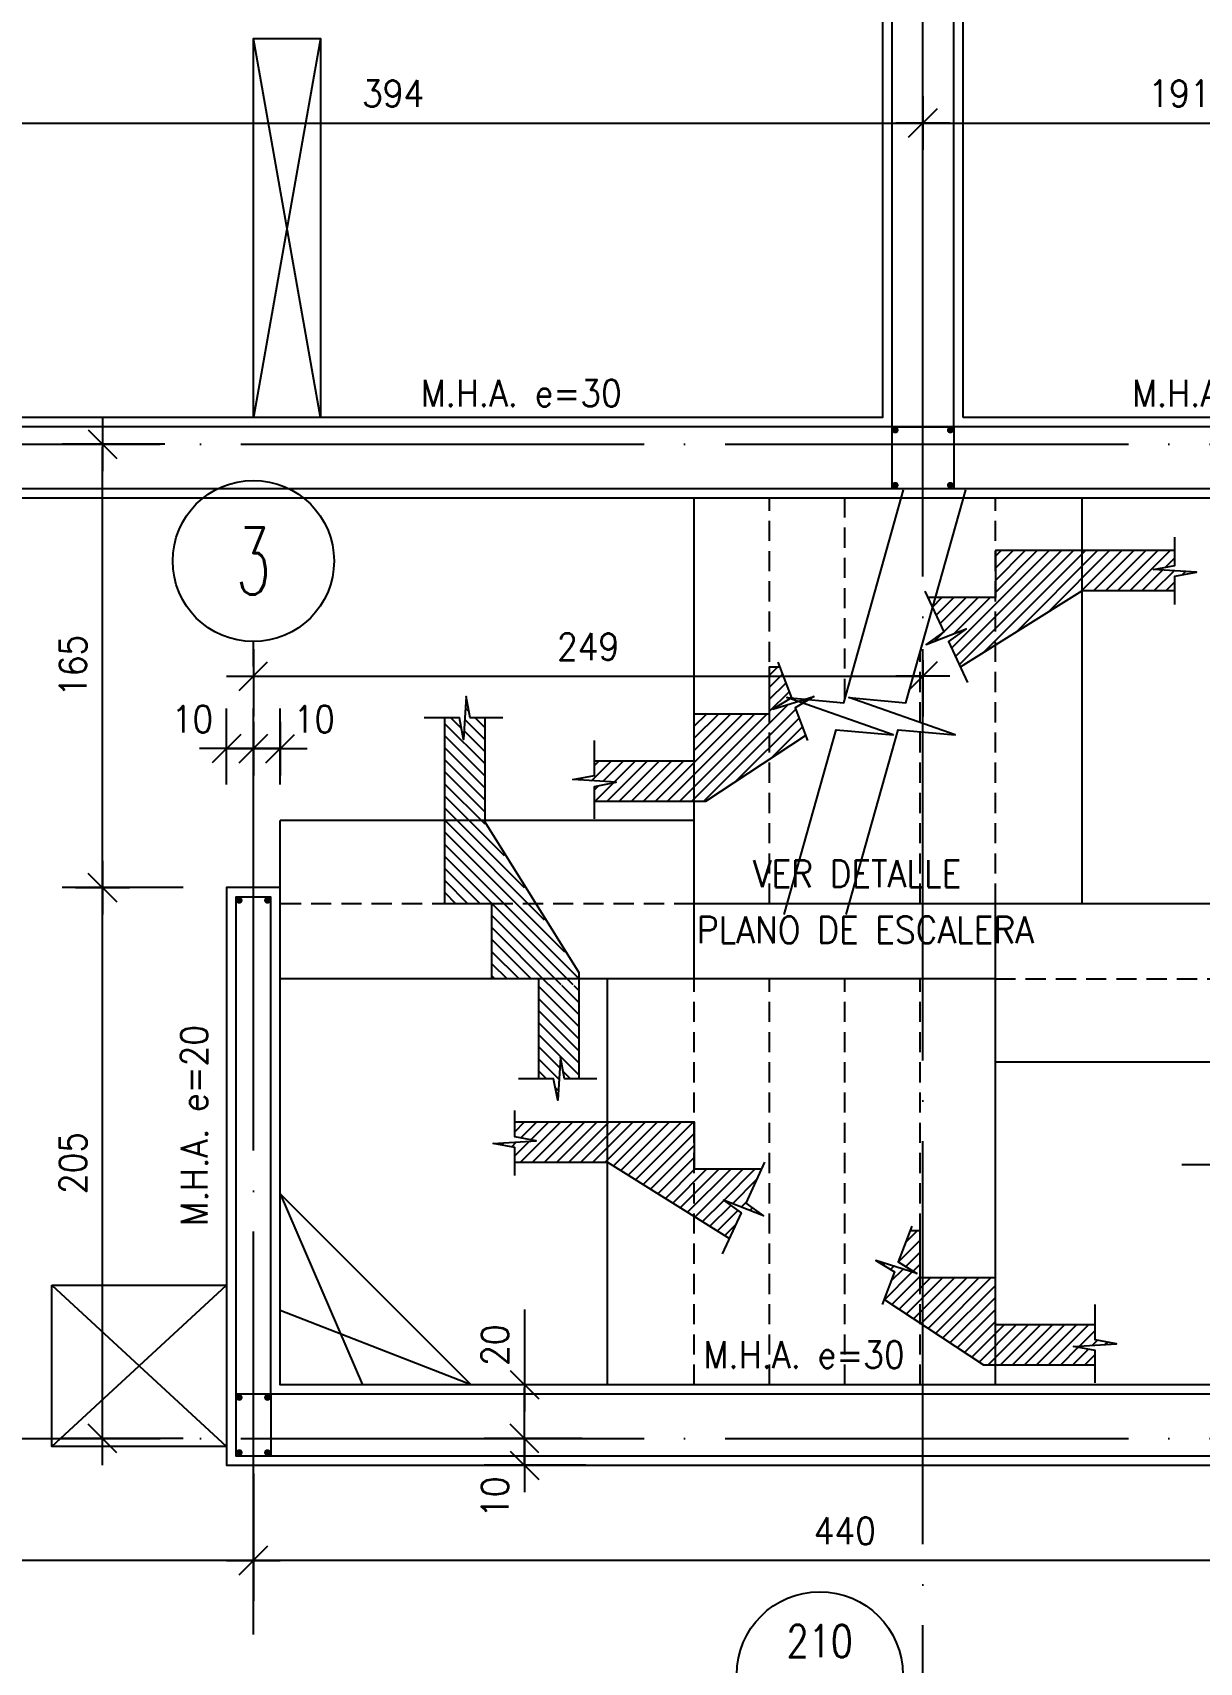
# Model space of a CAD drawing. Extents: x 2771 to 11885, y 4059 to 11529.
# Drawn here: x 4589 to 5023, y 5444 to 6051 of the extents above; entities that cross this region are included whole.
import ezdxf
from ezdxf.enums import TextEntityAlignment as Align

# ---------------------------------------------------------------- set-up
doc = ezdxf.new("R2010")
doc.units = 0
doc.header["$LTSCALE"] = 60
doc.header["$PDMODE"] = 1
doc.linetypes.add('EJES', pattern=[3, 2.5, -0.25, 0, -0.25])
doc.linetypes.add('HIDDEN2', pattern=[0.1875, 0.125, -0.0625])
doc.layers.get('0').update_dxf_attribs({"linetype": 'CONTINUOUS'})
doc.layers.get('DEFPOINTS').update_dxf_attribs({"linetype": 'CONTINUOUS'})
for name, color, linetype in [('CAJAP', 3, 'HIDDEN2'), ('COTAS', 3, 'CONTINUOUS'), ('CRUCES', 9, 'CONTINUOUS'), ('EJES', 1, 'EJES'), ('MALLA', 1, 'CONTINUOUS'), ('MUROS', 4, 'CONTINUOUS'), ('SECCION', 1, 'CONTINUOUS'), ('SHAFT', 1, 'CONTINUOUS'), ('TEXTOS', 2, 'CONTINUOUS'), ('VIGAS', 2, 'CONTINUOUS')]:
    doc.layers.add(name, color=color, linetype=linetype)
doc.layers.add('RLA-LOSAS', color=3, linetype='CONTINUOUS', lineweight=9)
doc.styles.add('COTAS', font='romans.shx', dxfattribs={"width": 0.9})
doc.styles.add('ROMANS', font='romans.shx', dxfattribs={"width": 0.9, "height": 10})
doc.dimstyles.new('50', dxfattribs={"dimtxt": 10, "dimasz": 1, "dimexe": 15, "dimexo": 0, "dimgap": 6, "dimtad": 1, "dimdec": 8, "dimdsep": 46, "dimtxsty": 'COTAS', "dimblk": '$COTA$', "dimcen": 0.09, "dimdle": 10, "dimclrd": 256, "dimclre": 256, "dimclrt": 2, "dimadec": 0, "dimazin": 0, "dimtfac": 1, "dimtdec": 8, "dimtmove": 0, "dimatfit": 2, "dimfxl": 35, "dimfxlon": 1, "dimtolj": 1, "dimarcsym": 0})

# ---------------------------------------------------------------- blocks, each defined once
blk = doc.blocks.new('$COTA$')
at = {"layer": 'COTAS'}
for p, q in [((0, -10), (0, 10)), ((10, 0), (-10, 0)), ((5.3, 5.3), (-5.3, -5.3))]:
    blk.add_line(p, q, dxfattribs=at)
blk = doc.blocks.new('*D42')
at = {"layer": 'COTAS', "lineweight": -2, "transparency": 16777216}
for p, q in [((4671.46, 5514.71), (4671.46, 5467.31)), ((5111.46, 5514.71), (5111.46, 5467.31)), ((5110.46, 5482.31), (4672.46, 5482.31))]:
    blk.add_line(p, q, dxfattribs=at)
at = {"layer": 'DEFPOINTS', "color": 0, "transparency": 16777216}
for p in [(4671.46, 5514.71), (5111.46, 5514.71), (4671.46, 5482.31)]:
    blk.add_point(p, dxfattribs=at)
at = {"layer": 'COTAS', "lineweight": -2, "transparency": 16777216, "rotation": 180}
blk.add_blockref('$COTA$', (4671.46, 5482.31), dxfattribs=at)
at = {"layer": 'COTAS', "lineweight": -2, "transparency": 16777216}
blk.add_blockref('$COTA$', (5111.46, 5482.31), dxfattribs=at)
at = {"layer": 'COTAS', "color": 2, "transparency": 16777216, "insert": (4891.46, 5493.31), "char_height": 10, "attachment_point": 5, "style": 'COTAS'}
blk.add_mtext('\\A1;440', dxfattribs=at)
blk = doc.blocks.new('*D58')
at = {"layer": 'COTAS', "lineweight": -2, "transparency": 16777216}
for p, q in [((4645.4, 5732.71), (4600.36, 5732.71)), ((4615.36, 5528.71), (4615.36, 5731.71)), ((4645.4, 5527.71), (4600.36, 5527.71))]:
    blk.add_line(p, q, dxfattribs=at)
at = {"layer": 'DEFPOINTS', "color": 0, "transparency": 16777216}
for p in [(4615.36, 5732.71), (4645.4, 5732.71), (4645.4, 5527.71)]:
    blk.add_point(p, dxfattribs=at)
at = {"layer": 'COTAS', "lineweight": -2, "transparency": 16777216}
for p, rotation in [((4615.36, 5732.71), 90), ((4615.36, 5527.71), 270)]:
    blk.add_blockref('$COTA$', p, dxfattribs=dict(at, rotation=rotation))
at = {"layer": 'COTAS', "color": 2, "transparency": 16777216, "insert": (4604.36, 5630.21), "char_height": 10, "attachment_point": 5, "rotation": 90, "style": 'COTAS'}
blk.add_mtext('\\A1;205', dxfattribs=at)
blk = doc.blocks.new('*D59')
at = {"layer": 'COTAS', "lineweight": -2, "transparency": 16777216}
for p, q in [((4526.46, 5982.23), (4526.46, 6032.23)), ((4920.46, 5982.23), (4920.46, 6032.23)), ((4527.46, 6017.23), (4919.46, 6017.23))]:
    blk.add_line(p, q, dxfattribs=at)
at = {"layer": 'DEFPOINTS', "color": 0, "transparency": 16777216}
for p in [(4920.46, 6017.23), (4526.46, 5974.4), (4920.46, 5972.4)]:
    blk.add_point(p, dxfattribs=at)
at = {"layer": 'COTAS', "lineweight": -2, "transparency": 16777216, "rotation": 180}
blk.add_blockref('$COTA$', (4526.46, 6017.23), dxfattribs=at)
at = {"layer": 'COTAS', "lineweight": -2, "transparency": 16777216}
blk.add_blockref('$COTA$', (4920.46, 6017.23), dxfattribs=at)
at = {"layer": 'COTAS', "color": 2, "transparency": 16777216, "insert": (4723.46, 6028.23), "char_height": 10, "attachment_point": 5, "style": 'COTAS'}
blk.add_mtext('\\A1;394', dxfattribs=at)
blk = doc.blocks.new('*D60')
at = {"layer": 'COTAS', "lineweight": -2, "transparency": 16777216}
for p, q in [((4920.46, 5982.23), (4920.46, 6032.23)), ((5111.46, 5982.23), (5111.46, 6032.23)), ((4921.46, 6017.23), (5110.46, 6017.23))]:
    blk.add_line(p, q, dxfattribs=at)
at = {"layer": 'DEFPOINTS', "color": 0, "transparency": 16777216}
for p in [(5111.46, 6017.23), (4920.46, 5972.4), (5111.46, 5972.53)]:
    blk.add_point(p, dxfattribs=at)
at = {"layer": 'COTAS', "lineweight": -2, "transparency": 16777216, "rotation": 180}
blk.add_blockref('$COTA$', (4920.46, 6017.23), dxfattribs=at)
at = {"layer": 'COTAS', "lineweight": -2, "transparency": 16777216}
blk.add_blockref('$COTA$', (5111.46, 6017.23), dxfattribs=at)
at = {"layer": 'COTAS', "color": 2, "transparency": 16777216, "insert": (5015.96, 6028.23), "char_height": 10, "attachment_point": 5, "style": 'COTAS'}
blk.add_mtext('\\A1;191', dxfattribs=at)
blk = doc.blocks.new('$EJE$')
at = {"color": 6}
blk.add_circle((0, 0), 30, dxfattribs=at)
at = {"color": 6, "style": 'COTAS', "width": 0.6}
blk.add_attdef('EJE', text='', height=25, dxfattribs=at).set_placement((0, 0), align=Align.MIDDLE)
blk = doc.blocks.new('*D150')
at = {"layer": 'COTAS', "lineweight": -2, "transparency": 16777216}
for p, q in [((4346.46, 5506.11), (4346.46, 5467.31)), ((4671.46, 5498.74), (4671.46, 5467.31)), ((4670.46, 5482.31), (4347.46, 5482.31))]:
    blk.add_line(p, q, dxfattribs=at)
at = {"layer": 'DEFPOINTS', "color": 0, "transparency": 16777216}
for p in [(4346.46, 5506.11), (4671.46, 5498.74), (4346.46, 5482.31)]:
    blk.add_point(p, dxfattribs=at)
at = {"layer": 'COTAS', "lineweight": -2, "transparency": 16777216, "rotation": 180}
blk.add_blockref('$COTA$', (4346.46, 5482.31), dxfattribs=at)
at = {"layer": 'COTAS', "lineweight": -2, "transparency": 16777216}
blk.add_blockref('$COTA$', (4671.46, 5482.31), dxfattribs=at)
at = {"layer": 'COTAS', "color": 2, "transparency": 16777216, "insert": (4508.96, 5493.31), "char_height": 10, "attachment_point": 5, "style": 'COTAS'}
blk.add_mtext('\\A1;325', dxfattribs=at)
blk = doc.blocks.new('*D160')
at = {"layer": 'COTAS', "lineweight": -2, "transparency": 16777216}
for p, q in [((4772.33, 5575.71), (4772.33, 5547.71)), ((4795.14, 5547.71), (4757.33, 5547.71)), ((4772.33, 5528.71), (4772.33, 5546.71)), ((4793.79, 5527.71), (4757.33, 5527.71))]:
    blk.add_line(p, q, dxfattribs=at)
at = {"layer": 'DEFPOINTS', "color": 0, "transparency": 16777216}
for p in [(4772.33, 5547.71), (4795.14, 5547.71), (4793.79, 5527.71)]:
    blk.add_point(p, dxfattribs=at)
at = {"layer": 'COTAS', "lineweight": -2, "transparency": 16777216}
for p, rotation in [((4772.33, 5547.71), 90), ((4772.33, 5527.71), 270)]:
    blk.add_blockref('$COTA$', p, dxfattribs=dict(at, rotation=rotation))
at = {"layer": 'COTAS', "color": 2, "transparency": 16777216, "insert": (4761.33, 5562.43), "char_height": 10, "attachment_point": 5, "rotation": 90, "style": 'COTAS'}
blk.add_mtext('\\A1;20', dxfattribs=at)
blk = doc.blocks.new('*D190')
at = {"layer": 'COTAS', "lineweight": -2, "transparency": 16777216}
for p, q in [((4793.79, 5527.71), (4757.33, 5527.71)), ((4772.33, 5528.71), (4772.33, 5529.71)), ((4772.33, 5527.71), (4772.33, 5517.71)), ((4795.14, 5517.71), (4757.33, 5517.71)), ((4772.33, 5516.71), (4772.33, 5515.71))]:
    blk.add_line(p, q, dxfattribs=at)
at = {"layer": 'DEFPOINTS', "color": 0, "transparency": 16777216}
for p in [(4793.79, 5527.71), (4772.33, 5517.71), (4795.14, 5517.71)]:
    blk.add_point(p, dxfattribs=at)
at = {"layer": 'COTAS', "lineweight": -2, "transparency": 16777216}
for p, rotation in [((4772.33, 5527.71), 270), ((4772.33, 5517.71), 90)]:
    blk.add_blockref('$COTA$', p, dxfattribs=dict(at, rotation=rotation))
at = {"layer": 'COTAS', "color": 2, "transparency": 16777216, "insert": (4761.33, 5505.83), "char_height": 10, "attachment_point": 5, "rotation": 90, "style": 'COTAS'}
blk.add_mtext('\\A1;10', dxfattribs=at)
blk = doc.blocks.new('*D191')
at = {"layer": 'COTAS', "lineweight": -2, "transparency": 16777216}
for p, q in [((4661.46, 5771.07), (4661.46, 5799.41)), ((4671.46, 5772.43), (4671.46, 5799.41)), ((4660.46, 5784.41), (4659.46, 5784.41)), ((4671.46, 5784.41), (4661.46, 5784.41)), ((4672.46, 5784.41), (4673.46, 5784.41))]:
    blk.add_line(p, q, dxfattribs=at)
at = {"layer": 'DEFPOINTS', "color": 0, "transparency": 16777216}
for p in [(4661.46, 5784.41), (4661.46, 5771.07), (4671.46, 5772.43)]:
    blk.add_point(p, dxfattribs=at)
at = {"layer": 'COTAS', "lineweight": -2, "transparency": 16777216}
blk.add_blockref('$COTA$', (4661.46, 5784.41), dxfattribs=at)
at = {"layer": 'COTAS', "lineweight": -2, "transparency": 16777216, "rotation": 180}
blk.add_blockref('$COTA$', (4671.46, 5784.41), dxfattribs=at)
at = {"layer": 'COTAS', "color": 2, "transparency": 16777216, "insert": (4648.82, 5795.41), "char_height": 10, "attachment_point": 5, "style": 'COTAS'}
blk.add_mtext('\\A1;10', dxfattribs=at)
blk = doc.blocks.new('*D201')
at = {"layer": 'COTAS', "lineweight": -2, "transparency": 16777216}
for p, q in [((4671.46, 5772.43), (4671.46, 5799.41)), ((4681.46, 5771.07), (4681.46, 5799.41)), ((4670.46, 5784.41), (4669.46, 5784.41)), ((4671.46, 5784.41), (4681.46, 5784.41)), ((4682.46, 5784.41), (4683.46, 5784.41))]:
    blk.add_line(p, q, dxfattribs=at)
at = {"layer": 'DEFPOINTS', "color": 0, "transparency": 16777216}
for p in [(4681.46, 5784.41), (4671.46, 5772.43), (4681.46, 5771.07)]:
    blk.add_point(p, dxfattribs=at)
at = {"layer": 'COTAS', "lineweight": -2, "transparency": 16777216}
blk.add_blockref('$COTA$', (4671.46, 5784.41), dxfattribs=at)
at = {"layer": 'COTAS', "lineweight": -2, "transparency": 16777216, "rotation": 180}
blk.add_blockref('$COTA$', (4681.46, 5784.41), dxfattribs=at)
at = {"layer": 'COTAS', "color": 2, "transparency": 16777216, "insert": (4694.1, 5795.41), "char_height": 10, "attachment_point": 5, "style": 'COTAS'}
blk.add_mtext('\\A1;10', dxfattribs=at)
blk = doc.blocks.new('*D203')
at = {"layer": 'COTAS', "lineweight": -2, "transparency": 16777216}
for p, q in [((4671.46, 5817.39), (4671.46, 5796.4)), ((4920.46, 5817.39), (4920.46, 5796.4)), ((4672.46, 5811.4), (4919.46, 5811.4))]:
    blk.add_line(p, q, dxfattribs=at)
at = {"layer": 'DEFPOINTS', "color": 0, "transparency": 16777216}
for p in [(4671.46, 5817.39), (4920.46, 5817.39), (4920.46, 5811.4)]:
    blk.add_point(p, dxfattribs=at)
at = {"layer": 'COTAS', "lineweight": -2, "transparency": 16777216, "rotation": 180}
blk.add_blockref('$COTA$', (4671.46, 5811.4), dxfattribs=at)
at = {"layer": 'COTAS', "lineweight": -2, "transparency": 16777216}
blk.add_blockref('$COTA$', (4920.46, 5811.4), dxfattribs=at)
at = {"layer": 'COTAS', "color": 2, "transparency": 16777216, "insert": (4795.96, 5822.4), "char_height": 10, "attachment_point": 5, "style": 'COTAS'}
blk.add_mtext('\\A1;249', dxfattribs=at)
blk = doc.blocks.new('*D207')
at = {"layer": 'COTAS', "lineweight": -2, "transparency": 16777216}
for p, q in [((4638.48, 5897.71), (4600.36, 5897.71)), ((4615.36, 5733.71), (4615.36, 5896.71)), ((4645.4, 5732.71), (4600.36, 5732.71))]:
    blk.add_line(p, q, dxfattribs=at)
at = {"layer": 'DEFPOINTS', "color": 0, "transparency": 16777216}
for p in [(4615.36, 5897.71), (4638.48, 5897.71), (4645.4, 5732.71)]:
    blk.add_point(p, dxfattribs=at)
at = {"layer": 'COTAS', "lineweight": -2, "transparency": 16777216}
for p, rotation in [((4615.36, 5897.71), 90), ((4615.36, 5732.71), 270)]:
    blk.add_blockref('$COTA$', p, dxfattribs=dict(at, rotation=rotation))
at = {"layer": 'COTAS', "color": 2, "transparency": 16777216, "insert": (4604.36, 5815.21), "char_height": 10, "attachment_point": 5, "rotation": 90, "style": 'COTAS'}
blk.add_mtext('\\A1;165', dxfattribs=at)
blk = doc.blocks.new('LOSA')
at = {"color": 6, "linetype": 'Continuous'}
blk.add_line((-30.89, 0), (30.89, 0), dxfattribs=at)
at = {"color": 3, "linetype": 'Continuous'}
blk.add_circle((0, 0), 30.89, dxfattribs=at)
at = {"color": 2, "style": 'COTAS', "width": 0.8}
for tag, p in [('NUMERO', (0, 12.5)), ('E', (0, -12.5))]:
    blk.add_attdef(tag, text='', height=12, dxfattribs=at).set_placement(p, align=Align.MIDDLE)
at = {"layer": 'RLA-LOSAS', "style": 'COTAS', "flags": 1}
blk.add_attdef('DIRVER', text='', height=8.09, rotation=90, dxfattribs=at).set_placement((-30.45, 39.97), align=Align.MIDDLE)
at = {"layer": 'RLA-LOSAS', "linetype": 'ByBlock', "style": 'COTAS', "flags": 1}
blk.add_attdef('CUAVER', text='', height=8.09, rotation=90, dxfattribs=at).set_placement((-49.66, -4.86), align=Align.MIDDLE)
at = {"layer": 'RLA-LOSAS', "style": 'COTAS', "flags": 1}
blk.add_attdef('DIRHOR', text='', height=8.09, dxfattribs=at).set_placement((37.86, -29.26), align=Align.MIDDLE)
at = {"layer": 'RLA-LOSAS', "linetype": 'ByBlock', "style": 'COTAS', "flags": 1}
blk.add_attdef('CUAHOR', text='', height=8.09, dxfattribs=at).set_placement((-9.45, -47.67), align=Align.MIDDLE)
at = {"layer": 'RLA-LOSAS', "style": 'COTAS', "width": 0.7, "flags": 1}
blk.add_attdef('CONTRAFLECHA', text='', height=10, dxfattribs=at).set_placement((0, -67.5), align=Align.MIDDLE)

msp = doc.modelspace()

# ---------------------------------------------------------------- hatches: boundary and pattern name
at = {"layer": 'SECCION'}
h = msp.add_hatch(dxfattribs=at)
h.set_pattern_fill('ANSI31', color=9)
h.set_pattern_definition([(45, (-114726.9315, -71005.0008), (-2.24506403, 2.24506403), [])])
h.paths.add_polyline_path([(4979.75779971, 5843.11697482), (4979.75779971, 5858.11697482), (4947.45585631, 5858.11697482), (4947.45585631, 5822.92826019)])
h.paths.add_polyline_path([(5014.22903924, 5852.61697482), (5014.22903924, 5858.11697482), (4979.75779971, 5858.11697482), (4979.75779971, 5843.11697482), (5014.22903924, 5843.11697482), (5014.22903924, 5848.61697482), (5022.22903924, 5850.11697482), (5006.22903924, 5851.11697482)])
h.paths.add_polyline_path([(4922.41317207, 5840.61697482), (4928.32113435, 5827.89003778), (4921.69643218, 5823.16105045), (4936.6300536, 5828.99088334), (4930.00535143, 5824.261896), (4934.4095677, 5814.77432981), (4947.45585631, 5822.92826019), (4947.45585631, 5840.61697482)])
h = msp.add_hatch(dxfattribs=at)
h.set_pattern_fill('ANSI31', color=9)
h.set_pattern_definition([(45, (-3412.9374, -1005.3148), (-2.245064, 2.245064), [])])
h.paths.add_polyline_path([(4876.87911646, 5789.34290631), (4872.98755644, 5799.59364378), (4879.93434413, 5803.83535816), (4864.62108372, 5799.09151419), (4871.56787141, 5803.33322857), (4867.17970156, 5814.89208334), (4863.45585631, 5814.89208334), (4863.45585631, 5797.39208334), (4835.45585631, 5797.39208334), (4835.45585631, 5779.89208334), (4798.34980282, 5779.89208334), (4798.34980282, 5774.39208334), (4790.34980282, 5772.89208334), (4806.34980282, 5771.89208334), (4798.34980282, 5770.39208334), (4798.34980282, 5764.89208334), (4839.75779971, 5764.89208334)])
h = msp.add_hatch(dxfattribs=at)
h.set_pattern_fill('ANSI31', color=9, angle=90)
h.set_pattern_definition([(135, (12.0048, -5), (-2.245064, -2.245064), [])])
h.paths.add_polyline_path([(4757.65091338, 5795.87691061), (4752.15091338, 5795.87691061), (4750.65091338, 5803.87691061), (4749.65091338, 5787.87691061), (4748.15091338, 5795.87691061), (4742.65091338, 5795.87691061), (4742.65091338, 5757.70691493), (4757.65091338, 5757.70691493)])
h.paths.add_polyline_path([(4757.65091338, 5756.00885833), (4757.65091338, 5757.70691493), (4742.65091338, 5757.70691493), (4742.65091338, 5726.70691493), (4760.15091338, 5726.70691493), (4775.96462801, 5726.70691493)])
h.paths.add_polyline_path([(4760.15091338, 5698.70691493), (4777.65091338, 5698.70691493), (4777.65091338, 5696.70691493), (4777.98124658, 5696.70691493), (4792.65091338, 5696.20691493), (4792.65091338, 5700.00885833), (4775.96462801, 5726.70691493), (4760.15091338, 5726.70691493)])
h.paths.add_polyline_path([(4787.15091338, 5661.60086144), (4792.65091338, 5661.60086144), (4792.65091338, 5696.70691493), (4777.65091338, 5696.70691493), (4777.65091338, 5661.60086144), (4783.15091338, 5661.60086144), (4784.65091338, 5653.60086144), (4785.65091338, 5669.60086144)])
h = msp.add_hatch(dxfattribs=at)
h.set_pattern_fill('ANSI31', color=9)
h.set_pattern_definition([(45, (-114751.464, -71217.6046), (-2.24506403, 2.24506403), [])])
h.paths.add_polyline_path([(4803.15391292, 5630.51314103), (4803.15391292, 5645.51314103), (4835.45585631, 5645.51314103), (4835.45585631, 5610.32442641)])
h.paths.add_polyline_path([(4768.68267339, 5640.01314103), (4768.68267339, 5645.51314103), (4803.15391292, 5645.51314103), (4803.15391292, 5630.51314103), (4768.68267339, 5630.51314103), (4768.68267339, 5636.01314103), (4760.68267339, 5637.51314103), (4776.68267339, 5638.51314103)])
h.paths.add_polyline_path([(4860.49854055, 5628.01314103), (4854.59057828, 5615.286204), (4861.21528044, 5610.55721666), (4846.28165903, 5616.38704955), (4852.9063612, 5611.65806221), (4848.50214493, 5602.17049602), (4835.45585631, 5610.32442641), (4835.45585631, 5628.01314103)])
h = msp.add_hatch(dxfattribs=at)
h.set_pattern_fill('ANSI31', color=9)
h.set_pattern_definition([(45, (-3437.47, -1215.2493), (-2.245064, 2.245064), [])])
h.paths.add_polyline_path([(4906.03259617, 5579.40839652), (4909.92415618, 5589.65913399), (4902.9773685, 5593.90084837), (4918.29062891, 5589.1570044), (4911.34384122, 5593.39871878), (4915.73201107, 5604.95757355), (4919.45585631, 5604.95757355), (4919.45585631, 5587.45757355), (4947.45585631, 5587.45757355), (4947.45585631, 5569.95757355), (4984.56190981, 5569.95757355), (4984.56190981, 5564.45757355), (4992.56190981, 5562.95757355), (4976.56190981, 5561.95757355), (4984.56190981, 5560.45757355), (4984.56190981, 5554.95757355), (4943.15391292, 5554.95757355)])

# ---------------------------------------------------------------- linework, layer by layer
at = {"layer": 'CAJAP'}
for p, q in [((4863.45585631, 5726.70691493), (4863.45585631, 5877.70691493)), ((4891.45585631, 5802.94664634), (4891.45585631, 5877.70691493)), ((4947.45585631, 5726.70691493), (4947.45585631, 5877.70691493)), ((4919.45585631, 5726.70691493), (4919.45585631, 5820.39690654)), ((4835.45585631, 5726.70691493), (4681.45585631, 5726.70691493)), ((4835.45585631, 5547.70691493), (4835.45585631, 5698.70691493)), ((4863.45585631, 5547.70691493), (4863.45585631, 5698.70691493)), ((4891.45585631, 5547.70691493), (4891.45585631, 5698.70691493)), ((4919.45585631, 5547.70691493), (4919.45585631, 5698.70691493)), ((4947.45585631, 5698.70691493), (5101.45585631, 5698.70691493))]:
    msp.add_line(p, q, dxfattribs=at)
at = {"layer": 'CRUCES'}
for p, q in [((4696.45585631, 6048.70691493), (4671.45585631, 5907.70691493)), ((4696.45585631, 5907.70691493), (4671.45585631, 6048.70691493)), ((4681.45585631, 5618.70691493), (4712.01394709, 5547.70691493)), ((4596.45585631, 5524.70691493), (4661.45585631, 5584.70691493)), ((4596.45585631, 5584.70691493), (4661.45585631, 5524.70691493)), ((4752.45585631, 5547.70691493), (4681.45585631, 5575.28161925))]:
    msp.add_line(p, q, dxfattribs=at)
for points in [[(4868.88482731, 5722.72899131), (4888.22375277, 5791.45971915), (4909.42340832, 5789.56938681), (4869.85713222, 5803.4186852), (4891.05678776, 5801.52835286), (4913.33544476, 5880.70691493)], [(4891.97480683, 5722.72899131), (4911.31373229, 5791.45971915), (4932.51338783, 5789.56938681), (4892.94711174, 5803.4186852), (4914.14676728, 5801.52835286), (4936.42542428, 5880.70691493)]]:
    msp.add_lwpolyline(points, dxfattribs=at)
at = {"layer": 'EJES'}
for points in [[(4920.45585631, 4407.70691493), (4920.45585631, 6873.70691493)], [(3946.45585631, 5897.70691493), (7044.95585631, 5897.70691493)], [(4671.45585631, 5454.78368837), (4671.45585631, 5824.24940649)], [(3946.45585631, 5527.70691493), (7044.95585631, 5527.70691493)]]:
    msp.add_lwpolyline(points, dxfattribs=at)
at = {"layer": 'MALLA'}
for p, q in [((4931.95585631, 5904.20691493), (4908.95585631, 5904.20691493)), ((4908.95585631, 5904.20691493), (4931.95585631, 5904.20691493)), ((4908.95585631, 5904.20691493), (4908.95585631, 5881.20691493)), ((4931.95585631, 5904.20691493), (4931.95585631, 5881.20691493)), ((4677.95585631, 5544.20691493), (4664.95585631, 5544.20691493)), ((4677.95585631, 5544.20691493), (4677.95585631, 5521.20691493))]:
    msp.add_line(p, q, dxfattribs=at)
msp.add_lwpolyline([(4931.95585631, 5904.20691493), (4931.95585631, 6425.20691493), (4908.95585631, 6425.20691493), (4908.95585631, 5904.20691493), (4529.95585631, 5904.20691493), (4529.95585631, 5881.20691493), (5104.95585631, 5881.20691493), (5104.95585631, 5544.20691493), (4677.95585631, 5544.20691493), (4677.95585631, 5729.20691493), (4664.95585631, 5729.20691493), (4664.95585631, 5521.20691493), (5117.95585631, 5521.20691493), (5117.95585631, 5621.20691493), (5313.95585631, 5621.20691493), (5313.95585631, 5634.20691493), (5117.95585631, 5634.20691493), (5117.95585631, 5891.20691493), (5313.95585631, 5891.20691493), (5313.95585631, 5904.20691493)], close=True, dxfattribs=at)
for points in [[(4909.58085631, 5902.95691493, 1.25, 1.25, -1), (4910.83085631, 5902.95691493, 1.25, 1.25, -1)], [(4909.58085631, 5902.95691493, 1.25, 1.25, -1), (4910.83085631, 5902.95691493, 1.25, 1.25, -1)], [(4930.08085631, 5902.95691493, 1.25, 1.25, -1), (4931.33085631, 5902.95691493, 1.25, 1.25, -1)], [(4930.08085631, 5902.95691493, 1.25, 1.25, -1), (4931.33085631, 5902.95691493, 1.25, 1.25, -1)], [(4909.58085631, 5882.45691493, 1.25, 1.25, -1), (4910.83085631, 5882.45691493, 1.25, 1.25, -1)], [(4930.08085631, 5882.45691493, 1.25, 1.25, -1), (4931.33085631, 5882.45691493, 1.25, 1.25, -1)], [(4665.58085631, 5727.95691493, 1.25, 1.25, -1), (4666.83085631, 5727.95691493, 1.25, 1.25, -1)], [(4676.08085631, 5727.95691493, 1.25, 1.25, -1), (4677.33085631, 5727.95691493, 1.25, 1.25, -1)], [(4665.58085631, 5542.95691493, 1.25, 1.25, -1), (4666.83085631, 5542.95691493, 1.25, 1.25, -1)], [(4676.08085631, 5542.95691493, 1.25, 1.25, -1), (4677.33085631, 5542.95691493, 1.25, 1.25, -1)], [(4665.58085631, 5522.45691493, 1.25, 1.25, -1), (4666.83085631, 5522.45691493, 1.25, 1.25, -1)], [(4676.08085631, 5522.45691493, 1.25, 1.25, -1), (4677.33085631, 5522.45691493, 1.25, 1.25, -1)]]:
    msp.add_lwpolyline(points, format="xyseb", close=True, dxfattribs=at)
at = {"layer": 'MUROS'}
msp.add_lwpolyline([(4935.45585631, 5907.70691493), (4935.45585631, 6428.70691493), (4905.45585631, 6428.70691493), (4905.45585631, 5907.70691493), (4526.45585631, 5907.70691493), (4526.45585631, 5877.70691493), (5101.45585631, 5877.70691493), (5101.45585631, 5547.70691493), (4681.45585631, 5547.70691493), (4681.45585631, 5732.70691493), (4661.45585631, 5732.70691493), (4661.45585631, 5517.70691493), (5121.45585631, 5517.70691493), (5121.45585631, 5617.70691493), (5317.45585631, 5617.70691493), (5317.45585631, 5637.70691493), (5121.45585631, 5637.70691493), (5121.45585631, 5887.70691493), (5317.45585631, 5887.70691493), (5317.45585631, 5907.70691493)], close=True, dxfattribs=at)
at = {"layer": 'SECCION', "color": 9}
for points in [[(5014.22903924, 5838.11697482), (5014.22903924, 5848.61697482), (5022.22903924, 5850.11697482), (5006.22903924, 5851.11697482), (5014.22903924, 5852.61697482), (5014.22903924, 5863.11697482)], [(4921.27199331, 5843.07530302), (4928.32113435, 5827.89003778), (4921.69643218, 5823.16105045), (4936.6300536, 5828.99088334), (4930.00535143, 5824.261896), (4937.05449247, 5809.07663076)], [(4866.52520471, 5816.61609), (4871.56787141, 5803.33322857), (4864.62108372, 5799.09151419), (4879.93434413, 5803.83535816), (4872.98755644, 5799.59364378), (4877.58154978, 5787.49263045)], [(4764.24089755, 5795.87691061), (4752.15091338, 5795.87691061), (4750.65091338, 5803.87691061), (4749.65091338, 5787.87691061), (4748.15091338, 5795.87691061), (4735.05268177, 5795.87691061)], [(4798.34980282, 5758.30209917), (4798.34980282, 5770.39208334), (4806.34980282, 5771.89208334), (4790.34980282, 5772.89208334), (4798.34980282, 5774.39208334), (4798.34980282, 5787.49031495)], [(4799.24089755, 5661.60086144), (4787.15091338, 5661.60086144), (4785.65091338, 5669.60086144), (4784.65091338, 5653.60086144), (4783.15091338, 5661.60086144), (4770.05268177, 5661.60086144)], [(4768.68267339, 5625.51314103), (4768.68267339, 5636.01314103), (4760.68267339, 5637.51314103), (4776.68267339, 5638.51314103), (4768.68267339, 5640.01314103), (4768.68267339, 5649.75516515)], [(5046.04584048, 5629.53691925), (5033.95585631, 5629.53691925), (5032.45585631, 5621.53691925), (5031.45585631, 5637.53691925), (5029.95585631, 5629.53691925), (5016.8576247, 5629.53691925)], [(4861.63971932, 5630.47146923), (4854.59057828, 5615.286204), (4861.21528044, 5610.55721666), (4846.28165903, 5616.38704955), (4852.9063612, 5611.65806221), (4845.85722016, 5596.47279698)], [(4916.38650792, 5606.68158021), (4911.34384122, 5593.39871878), (4918.29062891, 5589.1570044), (4902.9773685, 5593.90084837), (4909.92415618, 5589.65913399), (4905.33016285, 5577.55812067)], [(4984.56190981, 5548.36758938), (4984.56190981, 5560.45757355), (4976.56190981, 5561.95757355), (4992.56190981, 5562.95757355), (4984.56190981, 5564.45757355), (4984.56190981, 5577.55580516)]]:
    msp.add_lwpolyline(points, dxfattribs=at)
at = {"layer": 'SECCION'}
for points in [[(5014.22903924, 5858.11697482), (4947.45585631, 5858.11697482), (4947.45585631, 5840.61697482), (4922.41317207, 5840.61697482)], [(5014.22903924, 5843.11697482), (4979.75779971, 5843.11697482), (4934.4095677, 5814.77432981)], [(4798.34980282, 5779.89208334), (4835.45585631, 5779.89208334), (4835.45585631, 5797.39208334), (4863.45585631, 5797.39208334), (4863.45585631, 5814.89208334), (4867.17970156, 5814.89208334)], [(4777.65091338, 5661.60086144), (4777.65091338, 5698.70691493), (4760.15091338, 5698.70691493), (4760.15091338, 5726.70691493), (4742.65091338, 5726.70691493), (4742.65091338, 5795.87691061)], [(4792.65091338, 5661.60086144), (4792.65091338, 5701.00885833), (4757.65091338, 5757.00885833), (4757.65091338, 5795.87691061)], [(4798.34980282, 5764.89208334), (4839.75779971, 5764.89208334), (4876.87911646, 5789.34290631)], [(4768.68267339, 5645.51314103), (4835.45585631, 5645.51314103), (4835.45585631, 5628.01314103), (4860.49854055, 5628.01314103)], [(4768.68267339, 5630.51314103), (4803.15391292, 5630.51314103), (4848.50214493, 5602.17049602)], [(4984.56190981, 5569.95757355), (4947.45585631, 5569.95757355), (4947.45585631, 5587.45757355), (4919.45585631, 5587.45757355), (4919.45585631, 5604.95757355), (4915.73201107, 5604.95757355)], [(4984.56190981, 5554.95757355), (4943.15391292, 5554.95757355), (4906.03259617, 5579.40839652)]]:
    msp.add_lwpolyline(points, dxfattribs=at)
at = {"layer": 'SHAFT'}
for points in [[(4696.45585631, 5907.70691493), (4671.45585631, 5907.70691493), (4671.45585631, 6048.70691493), (4696.45585631, 6048.70691493)], [(4681.45585631, 5547.70691493), (4681.45585631, 5618.70691493), (4752.45585631, 5547.70691493)], [(4596.45585631, 5584.70691493), (4661.45585631, 5584.70691493), (4661.45585631, 5524.70691493), (4596.45585631, 5524.70691493)]]:
    msp.add_lwpolyline(points, close=True, dxfattribs=at)
at = {"layer": 'VIGAS'}
for p, q in [((4835.45585631, 5726.70691493), (4835.45585631, 5877.70691493)), ((4979.75779971, 5726.70691493), (4979.75779971, 5877.70691493)), ((4681.45585631, 5732.70691493), (4681.45585631, 5757.70691493)), ((4835.45585631, 5757.70691493), (4681.45585631, 5757.70691493)), ((4947.45585631, 5726.70691493), (4835.45585631, 5726.70691493)), ((4835.45585631, 5698.70691493), (4835.45585631, 5726.70691493)), ((4947.45585631, 5698.70691493), (4947.45585631, 5726.70691493)), ((5101.45585631, 5726.70691493), (4947.45585631, 5726.70691493)), ((4835.45585631, 5698.70691493), (4681.45585631, 5698.70691493)), ((4803.15391292, 5547.70691493), (4803.15391292, 5698.70691493)), ((4947.45585631, 5698.70691493), (4835.45585631, 5698.70691493)), ((4947.45585631, 5547.70691493), (4947.45585631, 5698.70691493)), ((5101.45585631, 5667.70691493), (4947.45585631, 5667.70691493))]:
    msp.add_line(p, q, dxfattribs=at)

# ---------------------------------------------------------------- block references
for name, p, values in [('$EJE$', (4671.45585631, 5854.24940649), {'EJE': '3'}), ('LOSA', (4882.13354719, 5439.79312219), {'NUMERO': '210', 'E': '15'})]:
    msp.add_blockref(name, p).add_auto_attribs(values)

# ---------------------------------------------------------------- texts
at = {"layer": 'TEXTOS', "style": 'ROMANS', "width": 0.9}
for s, p in [('M.H.A. e=30', (4771.08114805, 5916.70691493)), ('M.H.A. e=30', (5035.66445044, 5916.70691493)), ('VER DETALLE  ', (4902.16600599, 5737.868012)), (' PLANO DE ESCALERA', (4895.99063525, 5716.98119852)), ('M.H.A. e=30', (4876.30229497, 5558.89939171))]:
    msp.add_text(s, height=10, dxfattribs=at).set_placement(p, align=Align.MIDDLE)
msp.add_text('M.H.A. e=20', height=10, rotation=90, dxfattribs=at).set_placement((4649.45585631, 5644.16166593), align=Align.MIDDLE)

# ---------------------------------------------------------------- dimensions: what is measured, and where the dimension line sits
at = {"layer": 'COTAS'}
for base, p1, p2, picture, middle in [((4920.4558563143, 6017.2344090487), (4526.4558563143, 5974.397539949), (4920.4558563143, 5972.397539949), '*D59', (4723.4558563143, 6028.2344090487)), ((4920.4558563143, 5811.398342061), (4671.4558563143, 5817.3902393527), (4920.4558563143, 5817.3902393527), '*D203', (4795.9558563143, 5822.398342061)), ((4671.4558563143, 5482.3140779165), (5111.4558563143, 5514.7069149326), (4671.4558563143, 5514.7069149326), '*D42', (4891.4558563143, 5493.3140779165)), ((4346.4558563143, 5482.3140779165), (4671.4558563143, 5498.7389204341), (4346.4558563143, 5506.1129920727), '*D150', (4508.9558563143, 5493.3140779165))]:
    dim = msp.add_linear_dim(base=base, p1=p1, p2=p2, dimstyle='50', dxfattribs=at)
    dim.commit()
    dim.dimension.update_dxf_attribs({"geometry": picture, "text_midpoint": middle})
dim = msp.add_linear_dim(base=(5111.4558563143, 6017.2344090487), p1=(4920.4558563143, 5972.397539949), p2=(5111.4558563143, 5972.534334835), dimstyle='50', override={"dimtmove": 1}, dxfattribs=at)
dim.commit()
dim.dimension.update_dxf_attribs({"geometry": '*D60', "text_midpoint": (5015.9558563143, 6028.2344090487)})
dim = msp.add_linear_dim(base=(4615.3567173335, 5897.7069149326), p1=(4645.4034303334, 5732.7069149326), p2=(4638.4840754947, 5897.7069149326), angle=90, dimstyle='50', dxfattribs=at)
dim.commit()
dim.dimension.update_dxf_attribs({"geometry": '*D207', "text_midpoint": (4604.3567173335, 5815.2069149326)})
for base, p1, p2, angle, picture, middle in [((4661.4558563143, 5784.4133254961), (4671.4558563143, 5772.4282026658), (4661.4558563143, 5771.0704150957), 180, '*D191', (4648.8161823745, 5784.4133254961)), ((4772.3289224452, 5547.7069149326), (4793.7854209869, 5527.7069149326), (4795.1432085569, 5547.7069149326), 90, '*D160', (4772.3289224452, 5562.4266018016)), ((4772.3289224452, 5517.7069149326), (4793.7854209869, 5527.7069149326), (4795.1432085569, 5517.7069149326), 270, '*D190', (4772.3289224452, 5505.8278197953))]:
    dim = msp.add_linear_dim(base=base, p1=p1, p2=p2, angle=angle, dimstyle='50', override={"dimtmove": 1}, dxfattribs=at)
    dim.commit()
    dim.dimension.update_dxf_attribs({"geometry": picture, "text_midpoint": middle, "dimtype": 160})
dim = msp.add_linear_dim(base=(4681.4558563143, 5784.4133254961), p1=(4671.4558563143, 5772.4282026658), p2=(4681.4558563143, 5771.0704150957), dimstyle='50', override={"dimtmove": 1}, dxfattribs=at)
dim.commit()
dim.dimension.update_dxf_attribs({"geometry": '*D201', "text_midpoint": (4694.0955302542, 5784.4133254961), "dimtype": 160})
dim = msp.add_aligned_dim(p1=(4645.4034303334, 5527.7069149326), p2=(4645.4034303334, 5732.7069149326), distance=30.046713, dimstyle='50', dxfattribs=at)
dim.commit()
dim.dimension.update_dxf_attribs({"geometry": '*D58', "text_midpoint": (4604.3567173335, 5630.2069149326)})

doc.saveas('drawing.dxf')
